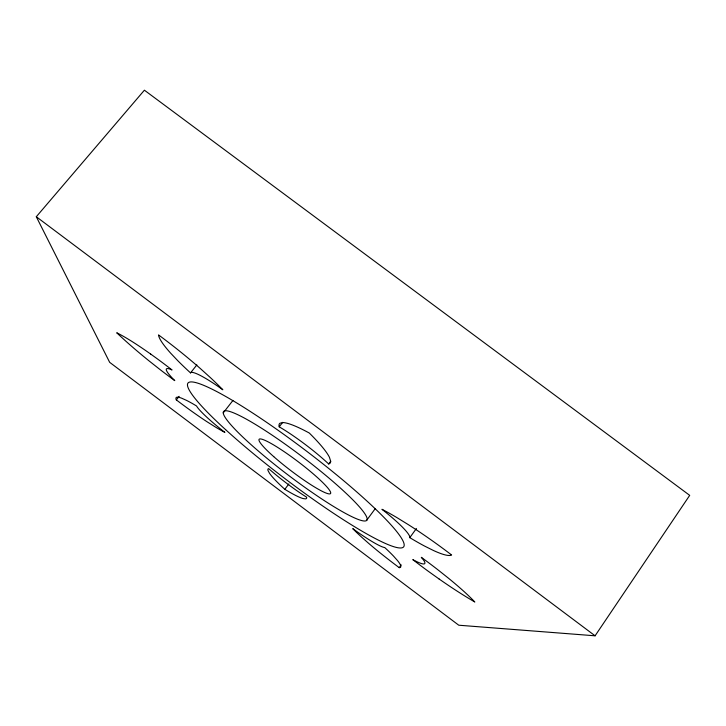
<?xml version="1.0" encoding="UTF-8"?>
<svg xmlns="http://www.w3.org/2000/svg" width="726" height="726" viewBox="0 0 726 726"><rect width="100%" height="100%" fill="white"/><g stroke="black" fill="none" stroke-linecap="round" stroke-linejoin="round"><path stroke-width="1.09" d="M595.084 635.804L689.7 495.359L144.392 90.196L36.3 216.738L109.671 362.338L458.768 625.213L595.084 635.804L36.3 216.738M399.209 567.632A73.199 8.295 36.8 0 0 397.521 560.581L393.51 556.08A73.199 8.295 36.8 0 0 384.771 547.576A42.081 5.028 36.7 0 1 352.754 528.619A78.426 9.347 36.3 0 0 361.484 537.013L368.626 543.329A78.426 9.347 36.3 0 0 399.209 567.632L401.197 564.892M409.791 537.639A48.515 6.679 36.6 0 0 381.949 509.289A89.661 12.142 36.1 0 1 396.795 517.538L408.148 524.526A89.661 12.142 36.1 0 1 451.608 554.982A95.669 14.139 36.6 0 1 433.15 550.353L424.574 546.07A95.669 14.139 36.6 0 1 409.791 537.639L416.434 528.474M366.485 520.551A89.906 11.562 37.2 0 0 268.493 432.714A89.906 11.562 37.2 0 0 250.724 444.348A89.906 11.562 37.2 0 0 366.485 520.551L375.188 508.717M328.66 463.959A96.05 14.284 37.7 0 0 330.639 461.137L329.45 457.335A96.05 14.284 37.7 0 0 309.294 433.032A96.331 14.384 36.7 0 0 283.149 422.577L280.064 423.167A96.331 14.384 36.7 0 0 279.22 426.834A49.84 7.106 37.2 0 1 328.66 463.959L330.702 461.246M284.81 489.315A72.4 8.14 37.4 0 0 303.096 498.562L305.582 498.871A72.4 8.14 37.4 0 0 306.617 497.183A40.774 4.755 37.1 0 1 268.62 468.588A72.609 8.177 36.9 0 0 268.048 470.611L269.5 473.279A72.609 8.177 36.9 0 0 284.81 489.315L288.894 483.915M279.22 426.834L282.659 422.35M223.254 412.858L232.946 400.453M190.521 372.892A48.306 6.616 37.8 0 1 222.837 389.78A88.908 11.925 38.3 0 0 210.05 377.302L199.841 368.1A88.908 11.925 38.3 0 0 158.513 334.904A95.278 13.994 37.9 0 0 170.655 353.172L177.698 360.604A95.278 13.994 37.9 0 0 190.521 372.892L196.864 364.906M176.336 399.899A72.899 8.231 37.5 0 1 181.754 398.238L186.664 400.453A72.899 8.231 37.5 0 1 196.546 405.979A41.89 4.991 37.6 0 0 224.888 432.397A77.773 9.211 38 0 1 215.05 426.815L207.364 421.969A77.773 9.211 38 0 1 176.336 399.899L179.15 396.351M150.699 354.07L145.599 350.504A79.216 9.52 38.1 0 0 116.723 332.771A87.229 11.462 38.3 0 0 149.166 360.976L159.411 369.071A87.229 11.462 38.3 0 0 174.784 380.624A44.939 5.69 37.9 0 1 172.035 369.961A79.216 9.52 38.1 0 0 155.927 357.836L150.699 354.07M439.121 579.012L428.422 571.371A88.009 11.68 36 0 1 412.795 559.601A45.221 5.763 36.4 0 0 421.298 557.323A79.924 9.674 36.2 0 1 437.696 569.638L447.951 577.787A79.924 9.674 36.2 0 1 474.822 601.999A88.009 11.68 36 0 1 439.121 579.012M273.738 456.636A44.858 5.754 37.2 0 0 330.548 493.535A44.858 5.754 37.2 0 0 280.209 449.04A44.858 5.754 37.2 0 0 273.738 456.636M225.623 429.674A135.363 17.469 37.2 0 0 402.513 547.64A135.363 17.469 37.2 0 0 259.618 417.604A135.363 17.469 37.2 0 0 225.623 429.674"/></g></svg>
